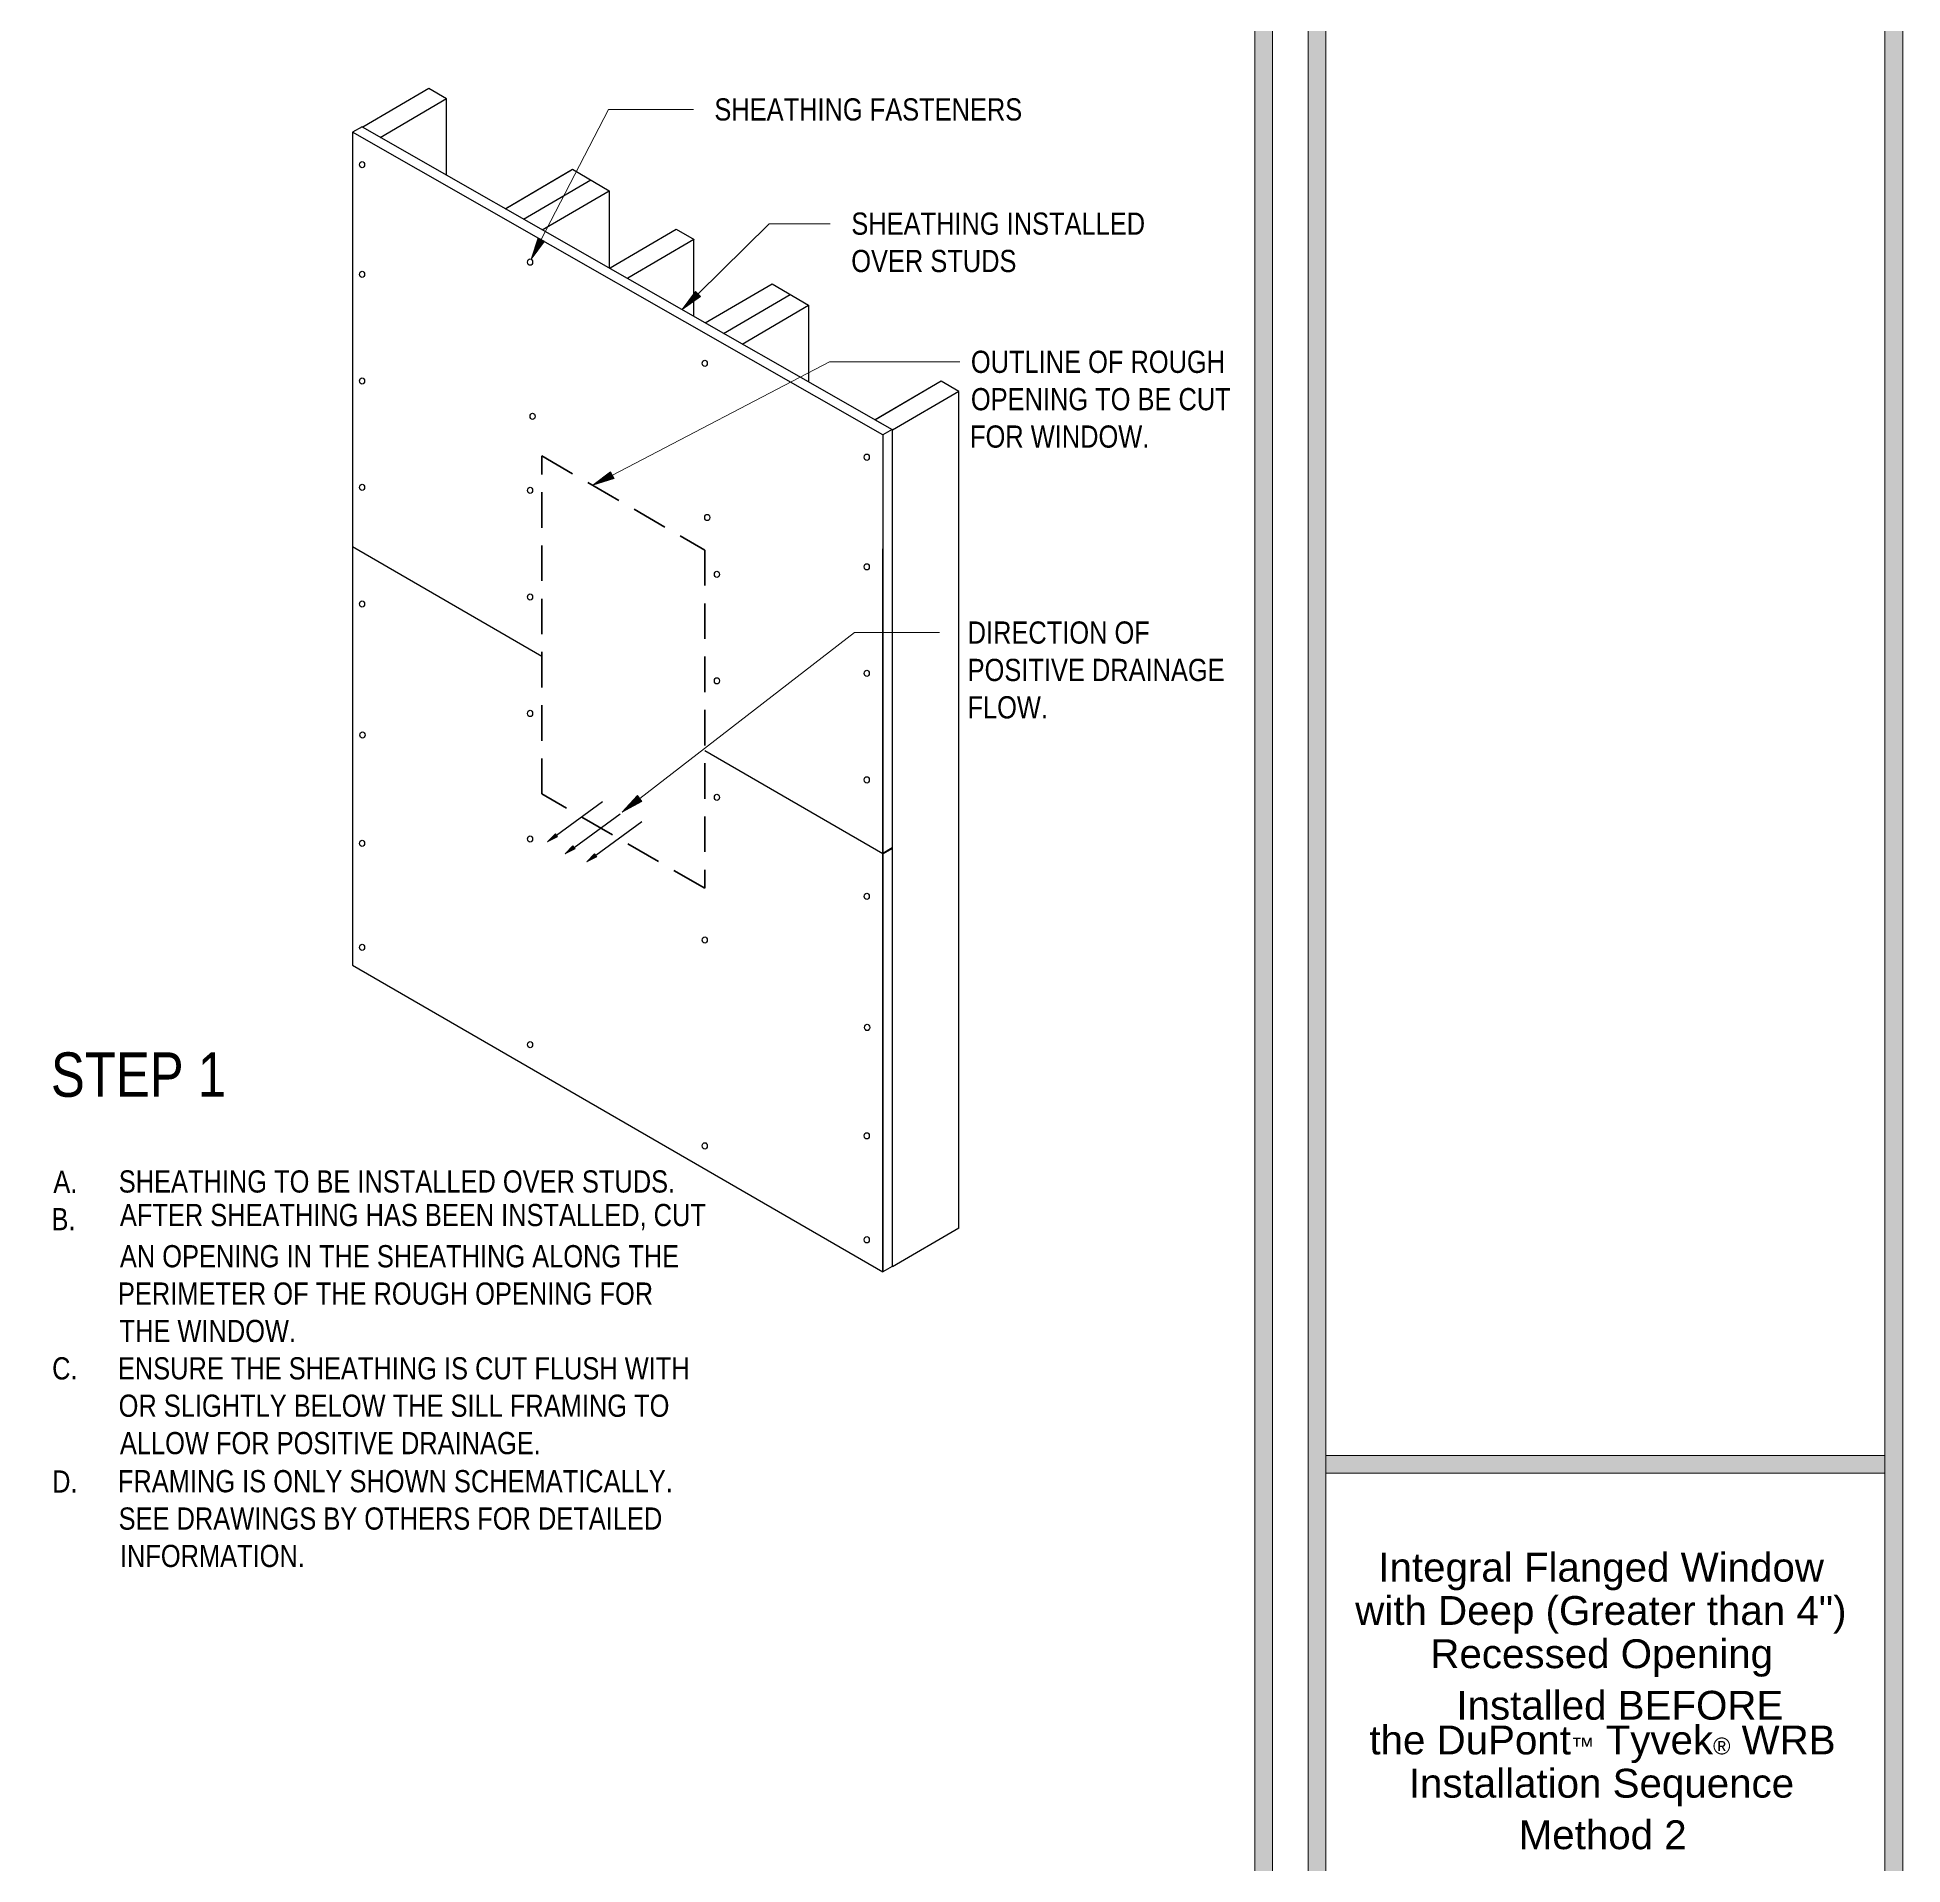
# Model space of a CAD drawing. Extents: x -1392 to 5791, y -3809 to 1722.
# Drawn here: x 1147 to 2092, y -322 to 605 of the extents above; entities that cross this region are included whole.
import ezdxf

# ---------------------------------------------------------------- set-up
doc = ezdxf.new("R2010")
doc.units = 0
doc.header["$MEASUREMENT"] = 0
doc.linetypes.add('AI-Linetype-19', pattern=[27, 18, -9])
doc.layers.get('0').update_dxf_attribs({"lineweight": 0})
for name, color, linetype, lineweight in [('.ATI-TEXT', 7, 'Continuous', 0), ('0_0', 7, 'Continuous', 0), ('G-ANNO-TTLB', 7, 'Continuous', 0), ('TYVEK', 7, 'Continuous', 0)]:
    doc.layers.add(name, color=color, linetype=linetype, lineweight=lineweight)

# ---------------------------------------------------------------- blocks, each defined once
blk = doc.blocks.new('Block_23')
at = {"layer": '0_0', "char_height": 0.2, "attachment_point": 7}
for s, insert in [('\\C18;\\c0;\\FArial|b0|i0|c1;\\H14.625000;\\W1.000000;Integral Flanged Window', (1826.61, -182.69)), ('\\C18;\\c0;\\FArial|b0|i0|c1;\\H14.625000;\\W1.000000;with Deep (Greater than 4")', (1814.91, -204.61)), ('\\C18;\\c0;\\FArial|b0|i0|c1;\\H14.625000;\\W1.000000;Recessed Opening', (1853.01, -226.54)), ('\\C18;\\c0;\\FArial|b0|i0|c1;\\H14.625000;\\W1.000000;Installed BEFORE', (1866.23, -248.47)), ('\\C18;\\c0;\\FArial|b0|i0|c1;\\H14.625000;\\W1.000000;the DuPont\\H8.526375;™\\H14.625000; Tyvek\\H8.526375;®\\H14.625000; WRB', (1822.09, -270.27)), ('\\C18;\\c0;\\FArial|b0|i0|c1;\\H14.625000;\\W1.000000;Installation Sequence', (1842.09, -292.2)), ('\\C18;\\c0;\\FArial|b0|i0|c1;\\H14.625000;\\W1.000000;Method 2', (1897.79, -314.12))]:
    blk.add_mtext(s, dxfattribs=dict(at, insert=insert))
blk = doc.blocks.new('Block_50')
at = {"layer": '.ATI-TEXT', "char_height": 0.2, "attachment_point": 7}
for s, insert in [('\\C18;\\c0;\\FArial Narrow|b0|i0|c1;\\H11.249999;\\W1.000000;A.', (1154.81, 18.84)), ('\\C18;\\c0;\\FArial Narrow|b0|i0|c1;\\H11.249999;\\W1.000000;SHEATHING TO BE INSTALLED OVER STUDS.', (1187.98, 18.84)), ('\\C18;\\c0;\\FArial Narrow|b0|i0|c1;\\H11.249999;\\W1.000000;B.', (1153.86, -0.11)), ('\\C18;\\c0;\\FArial Narrow|b0|i0|c1;\\H11.249999;\\W1.000000;AFTER SHEATHING HAS BEEN INSTALLED, CUT', (1188.56, -0.11)), ('\\C18;\\c0;\\FArial Narrow|b0|i0|c1;\\H11.249999;\\W1.000000;AN OPENING IN THE SHEATHING ALONG THE', (1188.56, -19.06)), ('\\C18;\\c0;\\FArial Narrow|b0|i0|c1;\\H11.249999;\\W1.000000;PERIMETER OF THE ROUGH OPENING FOR', (1187.57, -38.01)), ('\\C18;\\c0;\\FArial Narrow|b0|i0|c1;\\H11.249999;\\W1.000000;THE WINDOW.', (1188.38, -56.96)), ('\\C18;\\c0;\\FArial Narrow|b0|i0|c1;\\H11.249999;\\W1.000000;C.', (1154.19, -75.91)), ('\\C18;\\c0;\\FArial Narrow|b0|i0|c1;\\H11.249999;\\W1.000000;ENSURE THE SHEATHING IS CUT FLUSH WITH', (1187.54, -75.91)), ('\\C18;\\c0;\\FArial Narrow|b0|i0|c1;\\H11.249999;\\W1.000000;OR SLIGHTLY BELOW THE SILL FRAMING TO', (1187.91, -94.86)), ('\\C18;\\c0;\\FArial Narrow|b0|i0|c1;\\H11.249999;\\W1.000000;ALLOW FOR POSITIVE DRAINAGE.', (1188.56, -113.81)), ('\\C18;\\c0;\\FArial Narrow|b0|i0|c1;\\H11.249999;\\W1.000000;D.', (1154.19, -133.12)), ('\\C18;\\c0;\\FArial Narrow|b0|i0|c1;\\H11.249999;\\W1.000000;FRAMING IS ONLY SHOWN SCHEMATICALLY. ', (1187.54, -133.12)), ('\\C18;\\c0;\\FArial Narrow|b0|i0|c1;\\H11.249999;\\W1.000000;SEE DRAWINGS BY OTHERS FOR DETAILED', (1187.91, -152.07)), ('\\C18;\\c0;\\FArial Narrow|b0|i0|c1;\\H11.249999;\\W1.000000;INFORMATION.', (1188.56, -171.02))]:
    blk.add_mtext(s, dxfattribs=dict(at, insert=insert))
blk = doc.blocks.new('Block_51')
at = {"layer": '.ATI-TEXT', "char_height": 0.2, "attachment_point": 7}
for s, insert in [('\\C18;\\c0;\\FArial Narrow|b0|i0|c1;\\H11.249999;\\W1.000000;SHEATHING INSTALLED', (1559.44, 504.47)), ('\\C18;\\c0;\\FArial Narrow|b0|i0|c1;\\H11.249999;\\W1.000000;OVER STUDS', (1559.37, 485.53))]:
    blk.add_mtext(s, dxfattribs=dict(at, insert=insert))
blk = doc.blocks.new('Block_53')
at = {"layer": '.ATI-TEXT', "char_height": 0.2, "attachment_point": 7}
for s, insert in [('\\C18;\\c0;\\FArial Narrow|b0|i0|c1;\\H11.249999;\\W1.000000;OUTLINE OF ROUGH', (1620.04, 434.4)), ('\\C18;\\c0;\\FArial Narrow|b0|i0|c1;\\H11.249999;\\W1.000000;OPENING TO BE CUT', (1620.04, 415.46)), ('\\C18;\\c0;\\FArial Narrow|b0|i0|c1;\\H11.249999;\\W1.000000;FOR WINDOW.', (1619.61, 396.51))]:
    blk.add_mtext(s, dxfattribs=dict(at, insert=insert))
blk = doc.blocks.new('Block_55')
at = {"layer": '.ATI-TEXT', "char_height": 0.2, "attachment_point": 7}
for s, insert in [('\\C18;\\c0;\\FArial Narrow|b0|i0|c1;\\H11.249999;\\W1.000000;DIRECTION OF', (1618.41, 297.14)), ('\\C18;\\c0;\\FArial Narrow|b0|i0|c1;\\H11.249999;\\W1.000000;POSITIVE DRAINAGE', (1618.39, 278.19)), ('\\C18;\\c0;\\FArial Narrow|b0|i0|c1;\\H11.249999;\\W1.000000;FLOW.', (1618.3, 259.24))]:
    blk.add_mtext(s, dxfattribs=dict(at, insert=insert))

msp = doc.modelspace()

# ---------------------------------------------------------------- hatches: boundary and pattern name
at = {"layer": '.ATI-TEXT', "true_color": 0x000000, "transparency": 33554687}
h = msp.add_hatch(color=18, dxfattribs=at)
h.dxf.hatch_style = 2
h.paths.add_polyline_path([(1403.88, 501.32), (1397.05, 492.18), (1400.55, 503.04)])
h = msp.add_hatch(color=18, dxfattribs=at)
h.dxf.hatch_style = 2
h.paths.add_polyline_path([(1482.95, 473.23), (1473.62, 466.67), (1480.32, 475.9)])
h = msp.add_hatch(color=18, dxfattribs=at)
h.dxf.hatch_style = 2
h.paths.add_polyline_path([(1439.12, 381.1), (1428.28, 377.57), (1437.39, 384.43)])
h = msp.add_hatch(color=18, dxfattribs=at)
h.dxf.hatch_style = 2
h.paths.add_polyline_path([(1453.24, 217.31), (1443.19, 211.93), (1450.95, 220.28)])
at = {"layer": 'G-ANNO-TTLB', "true_color": 0xff00ff, "transparency": 33554687}
h = msp.add_hatch(color=6, dxfattribs=at)
edge = h.paths.add_edge_path()
edge.add_spline(control_points=[(1773.02, -796.5), (1773.02, -796.5), (-1156.5, -796.5), (-1156.5, -796.5), (-1156.5, -796.5), (-1156.5, 1660.5), (-1156.5, 1660.5), (-1156.5, 1660.5), (1773.02, 1660.5), (1773.02, 1660.5), (1773.02, 1660.5), (1773.02, -796.5), (1773.02, -796.5)], knot_values=[0, 0, 0, 0, 1, 1, 1, 2, 2, 2, 3, 3, 3, 4, 4, 4, 4], degree=3, periodic=0)
edge = h.paths.add_edge_path()
edge.add_spline(control_points=[(-1147.5, 1651.5), (-1147.5, 1651.5), (-1147.5, -787.5), (-1147.5, -787.5), (-1147.5, -787.5), (1764.02, -787.5), (1764.02, -787.5), (1764.02, -787.5), (1764.02, 1651.5), (1764.02, 1651.5), (1764.02, 1651.5), (-1147.5, 1651.5), (-1147.5, 1651.5)], knot_values=[0, 0, 0, 0, 1, 1, 1, 2, 2, 2, 3, 3, 3, 4, 4, 4, 4], degree=3, periodic=0)
edge.add_line((-1147.5, 1651.5), (-1147.5, 1651.5))
h = msp.add_hatch(color=6, dxfattribs=at)
edge = h.paths.add_edge_path()
edge.add_spline(control_points=[(2092.5, 1660.5), (2092.5, 1660.5), (2092.5, -796.5), (2092.5, -796.5), (2092.5, -796.5), (1791.04, -796.5), (1791.04, -796.5), (1791.04, -796.5), (1791.04, 1660.5), (1791.04, 1660.5), (1791.04, 1660.5), (2092.5, 1660.5), (2092.5, 1660.5)], knot_values=[0, 0, 0, 0, 1, 1, 1, 2, 2, 2, 3, 3, 3, 4, 4, 4, 4], degree=3, periodic=0)
edge = h.paths.add_edge_path()
edge.add_spline(control_points=[(2083.5, 1651.5), (2083.5, 1651.5), (1800.04, 1651.5), (1800.04, 1651.5), (1800.04, 1651.5), (1800.04, -787.5), (1800.04, -787.5), (1800.04, -787.5), (2083.5, -787.5), (2083.5, -787.5), (2083.5, -787.5), (2083.5, 1651.5), (2083.5, 1651.5)], knot_values=[0, 0, 0, 0, 1, 1, 1, 2, 2, 2, 3, 3, 3, 4, 4, 4, 4], degree=3, periodic=0)
edge.add_line((2083.5, 1651.5), (2083.5, 1651.5))
msp.add_hatch(color=6, dxfattribs=at).paths.add_polyline_path([(2083.5, -123.31), (1800.04, -123.31), (1800.04, -114.31), (2083.5, -114.31)])
at = {"layer": 'TYVEK', "true_color": 0x000000, "transparency": 33554457}
h = msp.add_hatch(color=18, dxfattribs=at)
h.dxf.hatch_style = 2
h.paths.add_polyline_path([(1410.48, 199.42), (1405.39, 196.87), (1409.38, 200.94)])
at = {"layer": 'TYVEK', "true_color": 0x000000, "transparency": 33554687}
h = msp.add_hatch(color=18, dxfattribs=at)
h.dxf.hatch_style = 2
h.paths.add_polyline_path([(1410.48, 199.42), (1405.39, 196.87), (1409.38, 200.94)])
at = {"layer": 'TYVEK', "true_color": 0x000000, "transparency": 33554457}
h = msp.add_hatch(color=18, dxfattribs=at)
h.dxf.hatch_style = 2
h.paths.add_polyline_path([(1419.35, 193.25), (1414.25, 190.69), (1418.25, 194.76)])
at = {"layer": 'TYVEK', "true_color": 0x000000, "transparency": 33554687}
h = msp.add_hatch(color=18, dxfattribs=at)
h.dxf.hatch_style = 2
h.paths.add_polyline_path([(1419.35, 193.25), (1414.25, 190.69), (1418.25, 194.76)])
at = {"layer": 'TYVEK', "true_color": 0x000000, "transparency": 33554457}
h = msp.add_hatch(color=18, dxfattribs=at)
h.dxf.hatch_style = 2
h.paths.add_polyline_path([(1430.36, 189.24), (1425.26, 186.69), (1429.26, 190.76)])
at = {"layer": 'TYVEK', "true_color": 0x000000, "transparency": 33554687}
h = msp.add_hatch(color=18, dxfattribs=at)
h.dxf.hatch_style = 2
h.paths.add_polyline_path([(1430.36, 189.24), (1425.26, 186.69), (1429.26, 190.76)])

# ---------------------------------------------------------------- linework, layer by layer
at = {"layer": '.ATI-TEXT', "color": 18, "lineweight": 0, "true_color": 0x000000}
for p, q in [((1402.21, 502.18), (1436.26, 568.1)), ((1436.26, 568.1), (1479.32, 568.1)), ((1481.64, 474.57), (1517.81, 510.2)), ((1517.81, 510.2), (1548.77, 510.2)), ((1438.25, 382.76), (1548.37, 440.13)), ((1548.37, 440.13), (1614.41, 440.13)), ((1452.1, 218.8), (1561.07, 302.87)), ((1561.07, 302.87), (1604.13, 302.87))]:
    msp.add_line(p, q, dxfattribs=at)
at = {"layer": '.ATI-TEXT'}
for points in [[(1403.88, 501.32), (1397.05, 492.18), (1400.55, 503.04), (1400.55, 503.04)], [(1482.95, 473.23), (1473.62, 466.67), (1480.32, 475.9), (1480.32, 475.9)], [(1439.12, 381.1), (1428.28, 377.57), (1437.39, 384.43), (1437.39, 384.43)], [(1453.24, 217.31), (1443.19, 211.93), (1450.95, 220.28), (1450.95, 220.28)]]:
    msp.add_lwpolyline(points, close=True, dxfattribs=at)
at = {"color": 18, "lineweight": 0, "true_color": 0x000000}
msp.add_lwpolyline([(-1147.5, -787.5), (-1147.5, 1651.5), (1764.02, 1651.5), (1764.02, -787.5)], close=True, dxfattribs=at)
at = {"layer": 'G-ANNO-TTLB', "color": 6, "lineweight": 9, "true_color": 0xff00ff}
for p, q in [((1773.02, -796.5), (1773.02, 1660.5)), ((1791.04, 1660.5), (1791.04, -796.5)), ((2092.5, -796.5), (2092.5, 1660.5)), ((1764.02, -787.5), (1764.02, 1651.5)), ((1764.02, 1651.5), (1764.02, -787.5)), ((1800.04, -787.5), (1800.04, 1651.5)), ((2083.5, 1651.5), (2083.5, -787.5)), ((1800.04, 495.2), (1800.04, 486.2)), ((2083.5, 486.2), (2083.5, 495.2)), ((1800.04, 173.69), (1800.04, 164.69)), ((2083.5, 164.69), (2083.5, 173.69)), ((2083.5, -114.31), (1800.04, -114.31)), ((1800.04, -114.31), (1800.04, -123.31)), ((2083.5, -123.31), (2083.5, -114.31)), ((1800.04, -123.31), (2083.5, -123.31))]:
    msp.add_line(p, q, dxfattribs=at)
at = {"layer": 'G-ANNO-TTLB'}
msp.add_lwpolyline([(2083.5, -123.31), (1800.04, -123.31), (1800.04, -114.31), (2083.5, -114.31)], close=True, dxfattribs=at)
for points in [[(1773.02, -796.5), (1773.02, -796.5), (-1156.5, -796.5), (-1156.5, -796.5), (-1156.5, -796.5), (-1156.5, 1660.5), (-1156.5, 1660.5), (-1156.5, 1660.5), (1773.02, 1660.5), (1773.02, 1660.5), (1773.02, 1660.5), (1773.02, -796.5), (1773.02, -796.5)], [(2092.5, 1660.5), (2092.5, 1660.5), (2092.5, -796.5), (2092.5, -796.5), (2092.5, -796.5), (1791.04, -796.5), (1791.04, -796.5), (1791.04, -796.5), (1791.04, 1660.5), (1791.04, 1660.5), (1791.04, 1660.5), (2092.5, 1660.5), (2092.5, 1660.5)], [(-1147.5, 1651.5), (-1147.5, 1651.5), (-1147.5, -787.5), (-1147.5, -787.5), (-1147.5, -787.5), (1764.02, -787.5), (1764.02, -787.5), (1764.02, -787.5), (1764.02, 1651.5), (1764.02, 1651.5), (1764.02, 1651.5), (-1147.5, 1651.5), (-1147.5, 1651.5)], [(2083.5, 1651.5), (2083.5, 1651.5), (1800.04, 1651.5), (1800.04, 1651.5), (1800.04, 1651.5), (1800.04, -787.5), (1800.04, -787.5), (1800.04, -787.5), (2083.5, -787.5), (2083.5, -787.5), (2083.5, -787.5), (2083.5, 1651.5), (2083.5, 1651.5)]]:
    msp.add_open_spline(points, degree=3, knots=[0, 0, 0, 0, 1, 1, 1, 2, 2, 2, 3, 3, 3, 4, 4, 4, 4], dxfattribs=at)
at = {"layer": 'TYVEK', "color": 33, "lineweight": 25, "true_color": 0xcc9966}
for p, q in [((1311.76, 559.29), (1345.17, 578.85)), ((1311.76, 559.29), (1345.17, 578.85)), ((1345.17, 578.85), (1354.15, 573.67)), ((1320.51, 553.98), (1354.15, 573.67)), ((1354.13, 534.81), (1354.13, 573.55)), ((1383.92, 517.8), (1418.1, 537.81)), ((1384.17, 517.94), (1417.58, 537.51)), ((1393.2, 512.49), (1427.25, 532.43)), ((1418.1, 537.81), (1436.56, 526.96)), ((1402.64, 507.1), (1436.56, 526.96)), ((1436.56, 526.95), (1436.56, 488.03)), ((1437.11, 487.92), (1470.52, 507.49)), ((1446.07, 482.79), (1479.48, 502.35)), ((1470.52, 507.49), (1479.73, 502.21)), ((1479.49, 463.62), (1479.48, 502.35)), ((1485.3, 459.9), (1519.23, 479.77)), ((1494.59, 454.6), (1528.39, 474.39)), ((1519.23, 479.77), (1537.69, 468.92)), ((1504.03, 449.21), (1537.69, 468.92)), ((1537.69, 468.91), (1537.69, 429.99)), ((1571.55, 410.96), (1604.96, 430.53)), ((1604.96, 430.53), (1613.94, 425.35)), ((1580.3, 405.66), (1613.94, 425.35)), ((1613.92, 0.86), (1613.92, 425.22)), ((1613.92, 0.86), (1580.3, -18.71))]:
    msp.add_line(p, q, dxfattribs=at)
at = {"layer": 'TYVEK', "color": 18, "lineweight": 25, "true_color": 0x080808}
for p, q in [((1311.37, 559.4), (1306.56, 556.61)), ((1306.56, 556.61), (1306.56, 134.37)), ((1575.35, 403.13), (1306.56, 556.61)), ((1580.16, 405.91), (1575.35, 403.13)), ((1575.35, 403.13), (1575.35, -21.24)), ((1306.56, 346.56), (1402.5, 291.01)), ((1575.35, -21.24), (1575.35, 345.36)), ((1485.08, 243.2), (1575.35, 190.95)), ((1580.16, 193.73), (1575.35, 190.95)), ((1580.3, 193.48), (1575.49, 190.69)), ((1306.56, 134.37), (1575.35, -21.24)), ((1580.16, -18.45), (1575.35, -21.24))]:
    msp.add_line(p, q, dxfattribs=at)
at = {"layer": 'TYVEK', "color": 2, "lineweight": 25, "true_color": 0xffff00}
for p, q in [((1311.51, 559.14), (1311.25, 559.29)), ((1580.3, 405.66), (1311.51, 559.14)), ((1580.3, -18.71), (1580.3, 405.66))]:
    msp.add_line(p, q, dxfattribs=at)
at = {"layer": 'TYVEK', "color": 18, "lineweight": 25, "true_color": 0x000000}
for p, q in [((1409.93, 200.18), (1433.32, 217.23)), ((1409.93, 200.18), (1433.32, 217.23)), ((1418.8, 194.01), (1442.19, 211.05)), ((1418.8, 194.01), (1442.19, 211.05)), ((1429.81, 190), (1453.2, 207.05)), ((1429.81, 190), (1453.2, 207.05))]:
    msp.add_line(p, q, dxfattribs=at)
at = {"layer": 'TYVEK', "color": 33, "lineweight": 25, "true_color": 0xcc9966}
msp.add_lwpolyline([(1580.3, 405.66), (1571.3, 410.82), (1604.95, 430.52), (1613.95, 425.36)], dxfattribs=at)
at = {"layer": 'TYVEK', "color": 18, "linetype": 'AI-Linetype-19', "lineweight": 60, "true_color": 0x080808}
msp.add_lwpolyline([(1402.5, 392.48), (1485.08, 344.7), (1485.08, 173.32), (1402.5, 221.09)], close=True, dxfattribs=at)
at = {"layer": 'TYVEK'}
for points in [[(1410.48, 199.42), (1405.39, 196.87), (1409.38, 200.94), (1409.38, 200.94)], [(1410.48, 199.42), (1405.39, 196.87), (1409.38, 200.94), (1409.38, 200.94)], [(1419.35, 193.25), (1414.25, 190.69), (1418.25, 194.76), (1418.25, 194.76)], [(1419.35, 193.25), (1414.25, 190.69), (1418.25, 194.76), (1418.25, 194.76)], [(1430.36, 189.24), (1425.26, 186.69), (1429.26, 190.76), (1429.26, 190.76)], [(1430.36, 189.24), (1425.26, 186.69), (1429.26, 190.76), (1429.26, 190.76)]]:
    msp.add_lwpolyline(points, close=True, dxfattribs=at)
at = {"layer": 'TYVEK', "color": 252, "lineweight": 25, "true_color": 0x848484}
for centre in [(1311.33, 540.09), (1396.52, 490.73), (1311.33, 484.5), (1485.06, 439.44), (1311.33, 430.5), (1397.81, 412.56), (1567.24, 391.82), (1311.33, 376.5), (1396.52, 374.99), (1486.35, 361.26), (1491.27, 332.44), (1567.24, 336.23), (1396.52, 320.99), (1311.33, 317.41), (1567.24, 282.23), (1491.27, 278.44), (1396.52, 261.9), (1311.54, 250.98), (1567.24, 228.23), (1491.27, 219.35), (1396.52, 198.3), (1311.33, 196.04), (1567.24, 169.14), (1311.33, 143.31), (1485.06, 147), (1567.45, 102.71), (1396.52, 93.96), (1567.24, 47.77), (1485.06, 42.66), (1567.24, -4.95)]:
    msp.add_ellipse(centre, major_axis=(0, 1.59), ratio=0.812499, dxfattribs=at)

# ---------------------------------------------------------------- block references
at = {"layer": '.ATI-TEXT'}
for name in ['Block_51', 'Block_53', 'Block_55', 'Block_50']:
    msp.add_blockref(name, (0, 0), dxfattribs=at)
at = {"layer": '0_0'}
msp.add_blockref('Block_23', (0, 0), dxfattribs=at)

# ---------------------------------------------------------------- texts
at = {"layer": '.ATI-TEXT', "char_height": 0.2, "attachment_point": 7}
for s, insert in [('\\C18;\\c0;\\FArial Narrow|b0|i0|c1;\\H11.249999;\\W1.000000;SHEATHING FASTENERS', (1489.99, 562.37)), ('\\C18;\\c0;\\FArial Narrow|b0|i0|c1;\\H22.499999;\\W1.000000;STEP 1', (1153.57, 67.23))]:
    msp.add_mtext(s, dxfattribs=dict(at, insert=insert))

doc.saveas('drawing.dxf')
